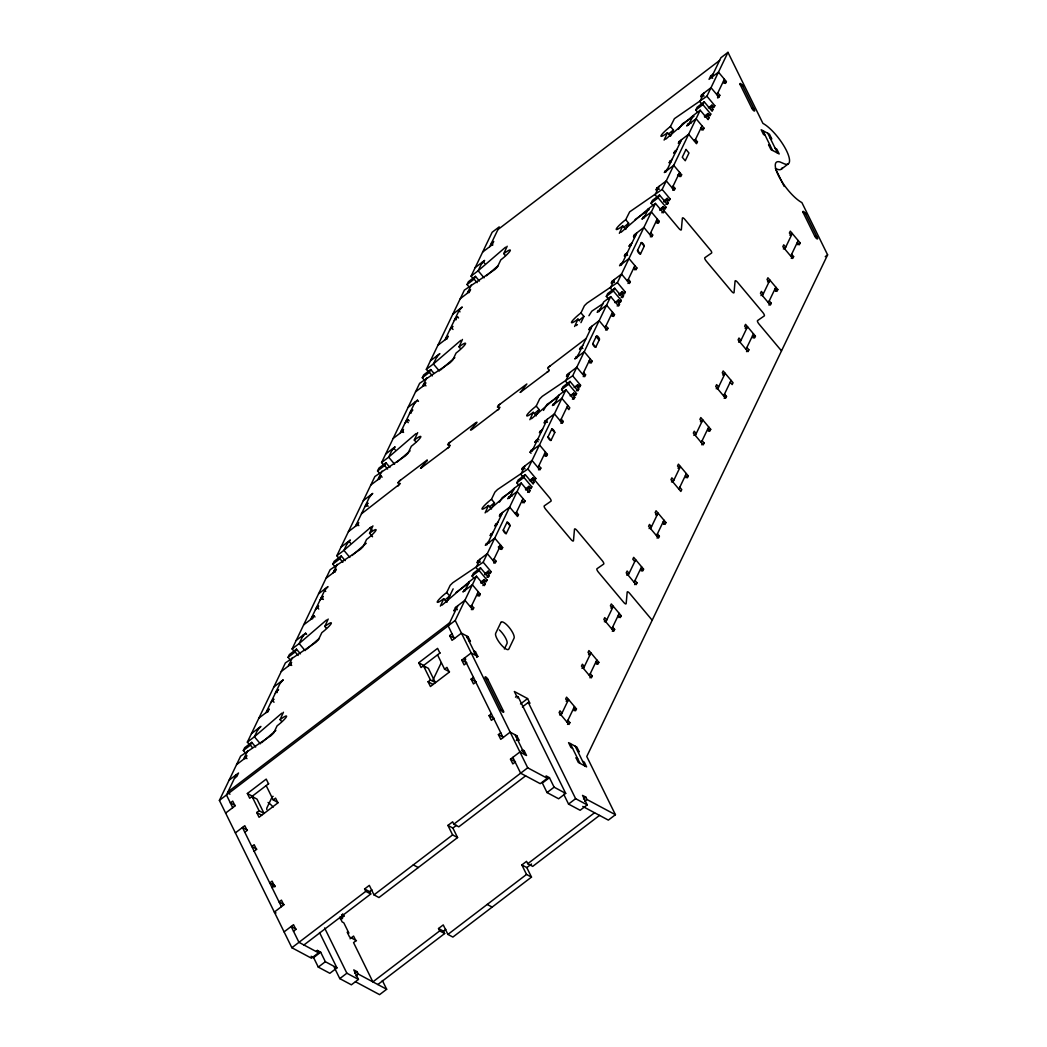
<?xml version="1.0" encoding="UTF-8"?>
<svg xmlns="http://www.w3.org/2000/svg" width="1047" height="1047" viewBox="0 0 1047 1047"><rect width="100%" height="100%" fill="white"/><g stroke="black" fill="none" stroke-linecap="round" stroke-linejoin="round"><path stroke-width="1.5" d="M281.564 721.409L280.072 719.642L283.449 712.235M326.298 628.213L324.819 626.433L328.195 619.039M372.536 536.771L369.565 533.237L372.941 525.843M415.79 441.808L414.311 440.041L417.688 432.633M460.536 348.612L459.057 346.845L462.434 339.437M505.282 255.416L503.803 253.636L507.18 246.241M440.368 606.108L443.745 598.701L446.716 602.234M485.114 512.899L488.491 505.505L491.462 509.038M529.861 419.703L533.237 412.309L536.208 415.842M574.607 326.507L577.983 319.099L579.462 320.879M619.353 233.311L622.729 225.903L625.687 229.437L628.671 223.233L625.713 219.687L629.653 211.86L662.162 189.415L700.194 110.197L708.099 119.633L709.002 117.774L707.026 115.406L707.916 113.547L709.892 115.903L710.782 114.044L702.877 104.608L704.225 101.808L712.13 111.244L713.02 109.385L711.044 107.016L711.947 105.158L713.923 107.514L714.813 105.655L706.908 96.219L727.966 52.35L762.923 123.389A25.913 7.761 52.7 0 1 785.512 148.726A25.913 7.761 52.7 0 1 784.753 163.999L780.067 161.984A25.913 7.761 52.7 0 0 779.308 177.257A25.913 7.761 52.7 0 0 801.897 202.595L827.614 254.853L586.765 756.497L615.427 814.723L608.346 820.115L582.773 806.439M664.099 140.102L667.476 132.707L670.433 136.241L673.417 130.024L670.46 126.491L674.399 118.664L706.908 96.219M316.194 951.33L317.372 950.427L318.537 952.809L311.469 958.201L291.877 947.731L219.386 800.392L240.64 756.13L271.042 735.596L273.647 733.031L277.089 725.846A10.365 1.492 -40 0 0 286.446 716.75A10.365 1.492 -40 0 0 280.072 719.642M245.299 752.885L243.323 750.529L244.671 747.741L251.738 742.336L255.69 747.061M249.33 744.509L247.354 742.14L285.386 662.921L315.788 642.4L318.393 639.822L321.835 632.65A10.365 1.492 -40 0 0 331.192 623.554A10.365 1.492 -40 0 0 324.819 626.433M290.045 659.689L288.069 657.333L289.417 654.532L296.484 649.14L300.437 653.852M294.076 651.299L292.1 648.944L330.132 569.725L360.534 549.204L363.139 546.626L366.581 539.454A10.365 1.492 -40 0 0 375.938 530.345A10.365 1.492 -40 0 0 369.565 533.237M334.791 566.492L332.815 564.137L334.163 561.336L341.23 555.944L345.183 560.655M338.822 558.103L336.846 555.748L374.878 476.529L405.281 456.008L407.885 453.43L411.327 446.258A10.365 1.492 -40 0 0 420.685 437.149A10.365 1.492 -40 0 0 414.311 440.041M379.538 473.296L377.561 470.941L378.909 468.14L385.977 462.735L389.929 467.459M383.568 464.907L381.592 462.552L419.625 383.333L450.027 362.799L452.631 360.233L456.073 353.048A10.365 1.492 -40 0 0 465.431 343.953A10.365 1.492 -40 0 0 459.057 346.845M424.284 380.087L422.307 377.731L423.642 374.944L430.723 369.539L433.694 373.072M428.315 371.711L426.338 369.342L464.371 290.124L494.773 269.603L497.377 267.024L500.819 259.852A10.365 1.492 -40 0 0 510.177 250.757A10.365 1.492 -40 0 0 503.803 253.636M469.03 286.891L467.054 284.535L468.389 281.735L475.469 276.343L479.421 281.054M473.061 278.502L471.085 276.146L492.142 232.277L499.21 226.885L489.708 246.673M236.151 774.806L226.466 795L232.709 807.682M243.611 759.271L247.72 750.725M243.323 750.529L250.403 745.137L251.738 742.336M258.53 728.202L254.421 736.748L247.354 742.14M265.99 712.667L280.897 681.597M288.357 666.075L292.466 657.529M288.069 657.333L295.149 651.941L296.484 649.14M303.277 635.005L299.167 643.552L292.1 648.944M310.737 619.471L325.643 588.401M333.103 572.866L337.199 564.333M332.815 564.137L339.895 558.732L341.23 555.944M348.023 541.809L343.913 550.342L336.846 555.748M355.483 526.275L370.389 495.205M377.849 479.67L381.946 471.124M377.561 470.941L384.642 465.535L385.977 462.735M392.769 448.6L388.659 457.146L381.592 462.552M400.216 433.078L415.136 402.009M422.595 386.474L426.692 377.928M422.307 377.731L429.388 372.339L430.723 369.539M437.515 355.404L433.406 363.95L426.338 369.342M444.962 339.869L459.882 308.813M467.342 293.278L471.438 284.732M467.054 284.535L474.121 279.143L475.469 276.343M482.261 262.208L478.152 270.754L471.085 276.146M236.543 764.663L245.966 757.465L246.87 755.607L244.514 757.4L245.495 758.591M270.689 702.877L273.934 699.226L271.579 701.019M281.29 671.467L290.713 664.269L291.616 662.411L289.26 664.204L290.241 665.382M306.614 634.377L305.632 633.199L302.374 636.864M314.977 616.984L313.982 615.806L313.092 617.678L303.656 624.863M315.435 609.681L318.681 606.017L316.325 607.823M320.055 600.049L323.301 596.384L320.945 598.19L321.939 599.368M347.12 543.668L350.379 540.003L340.942 547.201M348.402 531.667L357.838 524.468L358.728 522.61L356.373 524.403L357.354 525.581M364.801 506.853L368.047 503.188L365.691 504.994L366.686 506.172M382.09 477.183L381.108 476.005L380.205 477.877L370.769 485.075M391.866 450.472L395.125 446.807L385.689 454.005M393.149 438.471L402.585 431.272L403.475 429.414L401.119 431.207L402.1 432.385M404.914 423.289L408.173 419.625L409.168 420.802M418.486 401.381L417.491 400.203L414.246 403.867M415.515 391.866L424.951 384.668L425.854 382.809L423.485 384.602L424.48 385.793M449.66 330.093L452.919 326.428L450.563 328.221M458.534 317.974L457.539 316.796L454.293 320.461M481.358 264.066L484.617 260.402L475.181 267.6M443.745 598.701A10.365 1.492 -40 0 1 437.371 601.593A10.365 1.492 -40 0 1 446.729 592.484L450.171 585.312L452.775 582.734L483.177 562.213L521.21 482.994L529.115 492.43L530.018 490.572L528.041 488.203L528.931 486.345L530.908 488.7L531.811 486.842L523.906 477.406L525.241 474.605L533.145 484.041L534.049 482.183L532.072 479.814L532.962 477.956L549.57 497.77A3.115 0.929 52.7 0 1 550.997 501.186L544.257 505.858A3.115 0.929 52.7 0 0 545.683 509.261L570.995 539.467A3.115 0.929 52.7 0 0 573.468 540.71L574.489 529.219A3.115 0.929 52.7 0 1 576.962 530.463L602.261 560.655A3.115 0.929 52.7 0 1 603.7 564.071L596.96 568.743A3.115 0.929 52.7 0 0 598.387 572.146L623.698 602.352A3.115 0.929 52.7 0 0 626.158 603.596L627.192 592.105A3.115 0.929 52.7 0 1 629.653 593.348L652.189 620.23M488.491 505.505A10.365 1.492 -40 0 1 482.117 508.397A10.365 1.492 -40 0 1 491.475 499.288L494.917 492.116L497.521 489.538L527.924 469.017L565.956 389.798L573.861 399.234L574.764 397.363L572.788 395.007L573.677 393.149L575.654 395.504L576.557 393.633L568.652 384.21L569.987 381.409L577.892 390.845L578.782 388.974L576.818 386.618L577.708 384.759L579.685 387.115L580.575 385.257L572.67 375.821L610.702 296.602L618.607 306.025L619.51 304.167L617.534 301.811L618.424 299.939L620.4 302.308L621.29 300.437L613.385 291.001L614.733 288.213L622.638 297.649L623.528 295.778L621.552 293.422L622.455 291.563L624.431 293.919L625.321 292.048L617.416 282.625L655.448 203.393L663.353 212.829L664.256 210.97L661.887 212.763M533.237 412.309A10.365 1.492 -40 0 1 526.863 415.201A10.365 1.492 -40 0 1 536.221 406.092L539.663 398.92L542.267 396.342L572.67 375.821M577.983 319.099A10.365 1.492 -40 0 1 571.61 321.992A10.365 1.492 -40 0 1 580.967 312.896L584.409 305.711L587.014 303.146L617.416 282.625M446.794 602.064L453.142 588.846M492.116 507.664L494.446 502.822L491.475 499.288M536.862 414.455L539.179 409.626L536.221 406.092M580.941 322.646L583.925 316.43L580.967 312.896M499.432 502.128L502.285 497.6L513.711 489.917M543.485 410.398L547.031 404.404L558.457 396.721M588.924 315.723L591.777 311.195L603.203 303.525M678.417 129.331L682.435 123.821L693.991 116.282M470.561 606.383L471.739 605.48L473.715 607.836L472.812 609.707L464.907 600.271L455.484 607.469L453.835 610.885L456.191 609.092M466.19 588.27L462.931 591.935L472.367 584.736L480.272 594.173L479.382 596.031L477.406 593.675M494.105 558.889L496.082 561.244L495.192 563.103L487.287 553.667L477.851 560.865L476.961 562.736L479.317 560.93L480.298 562.108M489.551 542.856L488.556 541.679L485.311 545.343L494.747 538.145L502.652 547.568L501.749 549.439L499.772 547.084L498.594 547.974M493.255 531.889L490.009 535.554L492.365 533.748M497.888 522.257L494.629 525.921L496.985 524.115M515.307 513.187L516.485 512.284L518.461 514.64L517.558 516.511L509.653 507.075L500.217 514.273L499.327 516.132L501.683 514.339M511.918 496.252L510.936 495.074L507.677 498.738L517.113 491.54L525.018 500.976L524.128 502.835L522.152 500.479M538.852 465.679L540.828 468.048L539.938 469.907L532.033 460.471L522.597 467.669L521.707 469.54L524.063 467.734L525.044 468.912M531.038 453.312L530.057 452.134L533.303 448.469M538.996 439.871L538.001 438.693L534.755 442.358L537.111 440.551L538.093 441.729M542.634 429.061L539.375 432.725L541.731 430.919M561.231 419.088L563.207 421.444L562.304 423.302L554.4 413.879L544.963 421.077L544.074 422.936L546.429 421.13L547.424 422.321M555.682 401.878L552.423 405.542L561.859 398.344L569.764 407.767L568.874 409.639L566.898 407.283M583.598 372.483L585.574 374.839L584.684 376.711L576.779 367.275L567.343 374.473L566.453 376.331L568.809 374.538M578.049 355.273L574.803 358.938L584.226 351.74L592.131 361.176L591.241 363.034L589.265 360.678M582.747 345.484L579.501 349.148L581.857 347.355L582.839 348.533M605.977 325.892L607.954 328.248L607.051 330.106L599.146 320.67L589.71 327.868L588.82 329.74L591.175 327.933M600.428 308.682L597.17 312.333L606.606 305.148L614.51 314.571L613.621 316.443L611.644 314.074M628.344 279.287L630.32 281.643L629.43 283.515L621.525 274.078L612.089 281.277L611.186 283.135L613.555 281.342L614.537 282.52M622.795 262.077L619.549 265.742L628.972 258.544L636.877 267.98L635.987 269.838L634.011 267.482M627.493 252.288L624.248 255.952L626.603 254.159L627.585 255.337M632.113 242.655L628.867 246.32L631.223 244.527M634.547 237.721L633.566 236.53L634.456 234.672L643.892 227.474L651.797 236.91L652.687 235.038L650.711 232.683M645.174 215.473L641.916 219.137L651.352 211.939L659.257 221.375L658.367 223.233L656.39 220.878M673.09 186.091L675.066 188.447L674.176 190.305L666.272 180.882L656.835 188.067L655.932 189.939L658.301 188.133L659.283 189.311M667.541 168.881L664.295 172.546L673.718 165.347L681.623 174.77L680.733 176.642L678.757 174.286L677.579 175.176M672.239 159.092L668.994 162.756L671.349 160.95M676.859 149.459L673.614 153.124L675.969 151.318M694.279 140.39L695.457 139.487L697.433 141.842L696.543 143.714L688.638 134.278L679.202 141.476L678.312 143.334L680.668 141.541M690.902 123.454L689.921 122.277L686.662 125.941L696.098 118.743L704.003 128.179L703.1 130.037L701.124 127.682M717.732 98.012L718.909 97.109L711.005 87.673L701.582 94.871L700.679 96.743L703.047 94.937L704.029 96.115M713.033 74.128L710.677 75.921L709.041 79.336L718.464 72.138L726.369 81.574L725.479 83.446L723.503 81.077M457.84 605.676L448.142 625.857L454.385 638.552M465.3 590.142L469.396 581.595L476.477 576.19L484.381 585.626L485.271 583.768L483.295 581.412L484.185 579.541L486.161 581.896L487.064 580.038L479.16 570.602L480.494 567.814L488.399 577.237L489.302 575.379L487.326 573.023L488.216 571.152L490.192 573.507L491.082 571.649L483.177 562.213M474.055 578.363L472.079 576.007L473.427 573.206L480.494 567.814M480.207 559.072L476.11 567.618L478.086 569.974M487.666 543.537L502.586 512.467M510.033 496.932L514.142 488.399L521.21 482.994M518.802 485.167L516.825 482.798L518.173 480.01L525.241 474.605M524.953 465.876L520.856 474.409L522.833 476.778M532.413 450.341L547.332 419.271M554.779 403.736L558.889 395.19L565.956 389.798M563.548 391.958L561.572 389.602L562.92 386.801L569.987 381.409M569.699 372.667L565.602 381.213L567.579 383.568M577.159 357.145L592.078 326.075M599.525 310.54L603.635 301.994L610.702 296.602M608.294 298.761L606.318 296.406L607.653 293.605L614.733 288.213M614.445 279.47L610.349 288.017L612.325 290.372M621.905 263.936L636.812 232.879M644.271 217.344L648.381 208.798L655.448 203.393M653.04 205.565L651.064 203.21L652.399 200.409L659.479 195.017L667.384 204.44L668.274 202.581L666.298 200.226L667.201 198.354L669.177 200.71L670.067 198.851L662.162 189.415M659.191 186.274L655.095 194.821L657.071 197.176M666.651 170.74L681.558 139.67M689.018 124.135L693.127 115.602L700.194 110.197M697.786 112.369L695.81 110L697.145 107.213L704.225 101.808M703.937 93.078L699.828 101.611L701.804 103.98M711.397 77.543L720.899 57.742L727.966 52.35M219.386 800.392L455.223 620.465L476.477 576.19M651.064 203.21L658.131 197.804L659.479 195.017M503.293 530.031L507.023 522.257A2.33 0.694 52.7 0 1 508.842 523.33A2.33 0.694 52.7 0 1 509.994 525.803L506.264 533.564A2.33 0.694 52.7 0 1 504.445 532.491A2.33 0.694 52.7 0 1 503.293 530.031L506.264 533.564M548.039 436.821L551.769 429.061A2.33 0.694 52.7 0 1 553.588 430.134A2.33 0.694 52.7 0 1 554.74 432.594L551.01 440.368A2.33 0.694 52.7 0 1 549.191 439.295A2.33 0.694 52.7 0 1 548.039 436.821L551.01 440.368M592.785 343.625L596.515 335.865A2.33 0.694 52.7 0 1 598.334 336.938A2.33 0.694 52.7 0 1 599.486 339.398L595.756 347.172A2.33 0.694 52.7 0 1 593.937 346.099A2.33 0.694 52.7 0 1 592.785 343.625L595.756 347.172M637.531 250.429L641.261 242.668A2.33 0.694 52.7 0 1 643.08 243.729A2.33 0.694 52.7 0 1 644.232 246.202L640.502 253.963A2.33 0.694 52.7 0 1 638.683 252.903A2.33 0.694 52.7 0 1 637.531 250.429L640.502 253.963M432.935 680.013L441.232 662.751M470.836 607.352L478.296 591.817M493.216 560.747L500.675 545.212L498.307 547.018M515.582 514.142L523.042 498.621M537.962 467.551L545.422 452.016M560.328 420.946L567.788 405.411M582.708 374.355L590.155 358.82M605.074 327.75L612.534 312.215M627.454 281.146L634.901 265.611M649.821 234.554L657.28 219.019M659.911 210.408L663.17 206.743L665.146 209.099L666.036 207.241L658.131 197.804M672.2 187.95L679.647 172.415M694.567 141.345L702.027 125.823M716.933 94.754L724.393 79.219M534.938 480.311L535.828 478.453L527.924 469.017M530.057 452.134L539.493 444.936L547.398 454.372L546.495 456.243L544.519 453.875M718.909 97.109L719.812 95.251L717.836 92.882L716.658 93.785M504.379 648.996L506.997 643.565A10.365 3.102 52.7 0 0 499.367 629.914M561.087 715.036L568.547 699.501L566.191 701.307M583.454 668.444L590.914 652.909L588.558 654.702M605.833 621.839L613.293 606.305L610.925 608.111M628.2 575.235L635.66 559.7M650.58 528.643L658.04 513.109L655.671 514.902M672.946 482.039L680.406 466.504L678.05 468.31M695.326 435.434L702.786 419.899L700.43 421.692M717.705 388.83L725.152 373.295L722.796 375.101M740.072 342.238L747.532 326.703L745.176 328.496M762.438 295.634L769.898 280.099L767.543 281.905M784.818 249.029L792.278 233.494L789.922 235.3M567.016 722.116L574.476 706.581M589.382 675.511L596.842 659.976M611.762 628.92L619.222 613.385M634.129 582.315L641.589 566.78M656.508 535.711L663.968 520.176M678.875 489.119L686.335 473.584M701.254 442.501L708.714 426.967M723.634 395.91L731.081 380.375M746.001 349.305L753.46 333.771M768.367 302.714L775.827 287.179M790.747 256.109L798.207 240.574M567.906 720.244L569.882 722.613L568.992 724.472L559.111 712.68L560.001 710.821L561.977 713.177L559.622 714.97M567.644 701.372L565.668 699.016L566.571 697.145L576.452 708.937L575.549 710.808L573.573 708.439M590.286 673.653L592.262 676.009L591.359 677.867L581.478 666.075L582.381 664.217L584.357 666.573L582.001 668.379M590.024 654.768L588.048 652.412L588.938 650.553L598.819 662.332L597.929 664.204L595.952 661.848M612.652 627.048L614.628 629.404L613.738 631.276L603.857 619.484L604.747 617.612L606.723 619.981L604.368 621.774M612.39 608.176L610.414 605.807L611.317 603.949L621.198 615.741L620.295 617.599L618.319 615.243M635.032 580.457L637.008 582.813L636.105 584.671L626.224 572.879L627.127 571.021L629.103 573.376L626.747 575.169M634.77 561.572L632.794 559.216L633.684 557.344L643.565 569.136L642.675 571.008L640.699 568.639M657.398 533.852L659.374 536.208L658.484 538.066L648.603 526.288L649.493 524.416L651.47 526.772L649.114 528.578M657.136 514.967L655.16 512.611L656.063 510.753L665.944 522.545L665.041 524.403L663.065 522.047M679.516 468.375L677.54 466.007L678.43 464.148L688.311 475.94L687.421 477.798L685.445 475.443M702.144 440.656L704.121 443.012L703.231 444.87L693.35 433.078L694.24 431.22L696.216 433.576L693.86 435.382M701.883 421.771L699.906 419.415L700.809 417.544L710.691 429.335L709.787 431.207L707.811 428.851M724.524 394.052L726.5 396.407L725.597 398.279L715.716 386.487L716.619 384.615L718.595 386.971L716.227 388.777M746.891 347.447L748.867 349.816L747.977 351.674L738.096 339.882L738.986 338.024L740.962 340.38L738.606 342.173M746.629 328.575L744.653 326.219L745.543 324.348L755.424 336.139L754.534 338.011L752.557 335.642M769.27 300.855L771.246 303.211L770.343 305.07L760.462 293.278L761.365 291.419L763.342 293.775L760.973 295.581M769.008 281.97L767.032 279.614L767.922 277.756L777.803 289.548L776.913 291.406L774.937 289.051M791.637 254.251L793.613 256.607L792.723 258.478L782.842 246.686L783.732 244.815L785.708 247.184L783.352 248.977M791.375 235.379L789.399 233.01L790.289 231.151L800.17 242.943L799.28 244.802L797.304 242.446M426.954 460.772L427.255 459.973L399.352 481.057M498.398 409.285L472.262 429.296C465.274 433.798 482.274 418.525 475.273 423.067L450.354 442.07C443.889 445.459 453.822 444.883 447.396 448.26L420.685 468.375M635.084 219.595L649.245 209.479M456.099 592.393L468.964 583.114M397.781 482.746L400.569 480.063M397.795 482.732L400.373 483.583L361.437 513.841M520.28 392.389L547.005 372.274C553.47 368.871 543.485 369.499 549.95 366.084L586.111 338.495M426.967 460.759L420.528 468.205L421.404 468.022M520.294 392.376L526.85 383.987L500.152 404.077C493.7 407.466 503.633 406.89 497.181 410.28M486.462 275.767L498.372 265.48M693.127 115.602L665.735 139.159M440.525 369.997L454.83 357.655M648.381 208.798L620.989 232.369M396.97 462.172L410.084 450.851M371.305 526.785L343.913 550.342L349.842 557.423M352.028 555.538L366.228 543.288M558.889 395.19L531.496 418.761M306.287 649.598L319.4 638.277M514.142 488.399L486.75 511.957M261.541 742.794L275.845 730.453M469.396 581.595L442.017 605.166M449.176 443.051L450.367 442.07M397.585 486.266L398.776 485.285M498.974 405.058L500.165 404.063M447.383 448.273L448.574 447.291M548.772 367.052L549.963 366.07M546.979 372.287L548.183 371.305M505.544 247.184L478.152 270.754L484.08 277.821M460.798 340.38L433.406 363.95L439.334 371.018M416.052 433.576L388.659 457.146L394.588 464.227M576.243 325.565L577.421 324.622M326.559 619.981L299.167 643.552L305.096 650.619M281.813 713.177L254.421 736.748L260.35 743.815M497.914 229.581L719.603 60.451M482.641 252.065L492.077 244.88L493.713 241.451L491.357 243.257L492.836 245.024M724.014 83.38L726.369 81.574M695.81 110L702.877 104.608M717.457 97.044L719.812 95.251M708.4 107.854L711.947 105.158M709.866 107.92L711.044 107.016M460.261 298.67L469.697 291.472L470.587 289.613L468.231 291.406L469.226 292.584M712.457 107.448L714.813 105.655M711.842 110.275L713.02 109.385M704.382 116.243L707.916 113.547M704.657 117.212L707.026 115.406M708.426 115.837L710.782 114.044M707.824 118.664L709.002 117.774M452.801 314.205L462.237 307.007L458.992 310.671L459.973 311.849M701.647 129.972L704.003 128.179M457.539 316.796L455.183 318.589L456.178 319.767M696.255 142.745L697.433 141.842M437.895 345.274L447.331 338.076L448.221 336.205L445.865 338.011L446.847 339.189M430.435 360.809L439.871 353.611L436.612 357.276M679.267 176.577L681.623 174.77M672.711 190.24L675.066 188.447M663.654 201.063L667.201 198.354M663.942 202.019L666.298 200.226M667.711 200.658L670.067 198.851M665.918 204.374L668.274 202.581M659.636 209.439L663.17 206.743M663.68 209.034L666.036 207.241M408.068 407.401L417.491 400.203M633.566 236.53L635.922 234.737M656.901 223.168L659.257 221.375M409.547 413.657L412.793 409.992L410.437 411.785L411.432 412.976M405.817 421.418L408.173 419.625M650.331 236.844L652.687 235.038M634.521 269.773L636.877 267.98M606.318 296.406L613.385 291.001M627.964 283.449L630.32 281.643M781.298 169.195L788.365 163.803M618.921 294.259L622.455 291.563M381.108 476.005L378.739 477.812L379.734 478.989M619.196 295.215L621.552 293.422M622.965 293.854L625.321 292.048M621.172 297.584L623.528 295.778M614.89 302.648L618.424 299.939M618.934 302.243L621.29 300.437M617.154 305.973L619.51 304.167M363.322 500.597L372.745 493.412L369.499 497.063M612.155 316.377L614.51 314.571M605.585 330.041L607.954 328.248M589.775 362.969L592.131 361.176M561.572 389.602L568.652 384.21M583.218 376.645L585.574 374.839M574.175 387.455L577.708 384.759M326.036 578.271L335.459 571.073L336.362 569.202L333.993 571.008L334.988 572.186M578.219 387.05L580.575 385.257M576.426 390.78L578.782 388.974M570.144 395.845L573.677 393.149M574.188 395.439L576.557 393.633M572.408 399.169L574.764 397.363M318.576 593.806L327.999 586.608L324.753 590.272L325.735 591.45M560.839 423.237L563.207 421.444M797.814 244.736L800.17 242.943M313.982 615.806L311.626 617.612L312.621 618.79M791.257 258.413L793.613 256.607M296.196 640.398L305.632 633.199M545.029 456.178L547.398 454.372M516.825 482.798L523.906 477.406M538.472 469.841L540.828 468.048M775.447 291.341L777.803 289.548M529.429 480.652L532.962 477.956M530.881 480.717L532.072 479.814M825.258 256.646L827.614 254.853M533.473 480.246L535.828 478.453M532.858 483.073L534.049 482.183M525.398 489.041L528.931 486.345M525.686 490.009L528.041 488.203M768.878 305.004L771.246 303.211M529.442 488.635L531.811 486.842M527.662 492.365L530.018 490.572M273.83 687.002L283.266 679.804L280.007 683.469M522.662 502.769L525.018 500.976M275.309 693.258L278.567 689.593L276.199 691.386L277.193 692.564M517.283 515.543L518.461 514.64M753.068 337.945L755.424 336.139M258.91 718.072L268.346 710.874L269.236 709.002L266.88 710.808L267.875 711.986M746.511 351.609L748.867 349.816M251.45 733.607L260.886 726.409L257.627 730.073M500.283 549.374L502.652 547.568M472.079 576.007L479.16 570.602M493.726 563.037L496.082 561.244M484.682 573.848L488.216 571.152M484.957 574.816L487.326 573.023M488.727 573.442L491.082 571.649M486.934 577.172L489.302 575.379M480.652 582.237L484.185 579.541M480.939 583.205L483.295 581.412M724.131 398.213L726.5 396.407M484.696 581.831L487.064 580.038M482.916 585.561L485.271 583.768M229.084 780.198L238.52 773L236.871 776.416L234.515 778.222M477.916 595.965L480.272 594.173M449.634 622.756L227.958 791.885L229.934 794.241M471.346 609.642L473.715 607.836M708.322 431.142L710.691 429.335M468.768 640.555L470.417 641.445L468.074 636.694L461.465 633.147L452.029 640.345L449.687 635.594L452.042 633.801M701.765 444.805L704.121 443.012M252.052 796.466L259.067 810.718L264.027 813.375L257.012 799.123L252.052 796.466L249.696 798.259L247.354 793.508L266.226 779.112L268.555 783.863M423.42 665.709L430.435 679.974L435.395 682.631L428.38 668.366L423.42 665.709L421.064 667.515L418.721 662.764L437.594 648.368L439.923 653.119M225.629 813.074L235.065 805.889L232.722 801.125L230.366 802.931L235.326 805.588M247.354 793.508L252.314 796.165L268.673 783.693M418.721 662.764L423.695 665.421L440.041 652.948M466.897 637.597L468.074 636.694M671.48 481.973L673.849 480.18L671.873 477.825L670.97 479.683L680.851 491.475L681.754 489.603L679.778 487.248M685.955 477.733L688.311 475.94M266.2 785.669L273.215 799.921L275.57 798.128L277.913 802.879L259.041 817.275L256.711 812.524L259.067 810.718M437.567 654.925L444.582 669.177L446.938 667.371L449.281 672.135L430.422 686.518L428.079 681.767L430.435 679.974M235.379 832.875L244.802 825.69L247.144 830.441L244.789 832.234M466.465 663.104L464.109 664.897L461.766 660.147L471.202 652.948L477.825 656.495L476.647 657.398M474.304 652.647L475.482 651.744L477.825 656.495M663.576 524.338L665.944 522.545M475.822 682.107L473.466 683.913L471.124 679.163L473.48 677.357M657.019 538.014L659.374 536.208M254.133 851.25L256.502 849.444L254.159 844.693L251.804 846.486L256.764 849.143M641.209 570.942L643.565 569.136M634.639 584.606L637.008 582.813M493.752 718.543L491.383 720.349L489.054 715.598L491.409 713.792M618.829 617.534L621.198 615.741M515.504 697.158L516.695 696.255L518.344 697.145L565.694 793.377L558.627 798.769L547.031 792.566L542.359 783.064L549.439 777.672L554.112 787.174L565.694 793.377M517.166 698.035L518.344 697.145M272.063 887.673L274.694 885.579A2.33 0.694 52.7 0 1 274.929 886.194M612.273 631.21L614.628 629.404M520.516 703.977L527.583 698.585L529.926 703.335L528.277 702.445L522.374 706.947M516.302 740.465L517.48 739.562L519.129 740.451L516.799 735.701L510.177 732.154L500.741 739.352L498.398 734.601L500.767 732.808M596.463 664.138L598.819 662.332M589.906 677.802L592.262 676.009M515.621 736.604L516.799 735.701M284.09 931.882L293.526 924.684L295.856 929.435L293.5 931.241M515.176 762.111L512.821 763.904L510.491 759.154L519.914 751.955L526.536 755.502L524.194 750.751L522.545 749.861L521.367 750.764M574.096 710.743L576.452 708.937M523.016 751.641L524.194 750.751M567.526 724.406L569.882 722.613M303.918 944.983L370.743 894.007L365.783 891.35L364.605 888.968L369.329 885.369L374.001 894.884L378.962 897.541L457.578 837.561L452.893 828.059L447.933 825.402L452.657 821.803L453.822 824.172L458.782 826.829L525.607 775.853M291.877 947.731L365.783 891.35M453.822 824.172L527.714 767.804L547.293 778.274L540.226 783.666L520.634 773.196L512.847 757.361M364.605 888.968L369.578 891.625L371.934 889.832M452.893 828.059L456.44 825.35M340.301 918.965L343.835 916.269L342.67 913.887M374.001 894.884L452.605 834.904L457.578 837.561M313.603 957.599L320.683 952.194L325.355 961.709L336.938 967.899L329.87 973.304L318.288 967.101L313.603 957.599L311.129 956.264M350.038 938.766L353.572 936.07L355.915 940.821L353.559 942.614L372.876 981.877L439.688 930.901L444.661 933.544L377.836 984.533M318.288 967.101L325.355 961.709M547.031 792.566L554.112 787.174M339.791 978.618L346.871 973.213L358.454 979.416L351.373 984.808L339.791 978.618L334.229 967.284M568.547 804.083L575.628 798.678L587.21 804.881L580.13 810.273L568.547 804.083L563.679 794.176M354.724 973.474L357.092 971.681L358.257 974.05L386.67 989.258L379.59 994.65L355.443 981.733M583.48 798.953L585.836 797.147L587.014 799.528L615.427 814.723M355.901 975.856L358.257 974.05M584.658 801.321L587.014 799.528M439.688 930.901L438.523 928.519L443.247 924.92L447.92 934.421L452.88 937.078L531.496 877.098L526.811 867.597L521.851 864.94L526.562 861.341L527.74 863.723L532.701 866.379L599.525 815.404M527.74 863.723L594.552 812.747M438.523 928.519L443.483 931.176L445.852 929.37M526.811 867.597L531.536 863.997M447.92 934.421L526.523 874.454L531.496 877.098M497.39 407.021L499.969 407.309M450.171 445.302L447.593 444.739M775.343 168.384L777.685 169.405A25.913 7.761 52.7 0 0 782.24 167.808M751.72 108.037L754.206 109.372M765.161 135.364L763.512 134.487L761.169 129.736L769.44 134.16L771.783 138.911L770.134 138.021M770.226 145.664L768.577 144.774L770.919 149.538L779.19 153.961L776.848 149.211L775.199 148.321M814.658 235.955L817.144 237.289M449.687 635.594L454.647 638.251M473.833 650.854L475.482 651.744M465.784 659.23L464.122 658.354L503.097 737.559M461.766 660.147L466.74 662.803M527.583 698.585L514.352 691.504L516.695 696.255M485.376 678.037L487.863 679.372L503.45 711.057A2.33 0.694 52.7 0 1 503.084 712.169A2.33 0.694 52.7 0 1 500.963 709.722L485.376 678.037A2.33 0.694 52.7 0 1 485.743 676.925A2.33 0.694 52.7 0 1 487.863 679.372M471.124 679.163L476.084 681.819M444.582 669.177L449.556 671.834M500.963 709.722L503.45 711.057M572.565 748.291L570.877 747.388L568.573 742.65L576.845 747.074L579.227 751.838L577.538 750.948M577.643 758.578L575.955 757.675L578.324 762.452L586.595 766.875L584.291 762.137L582.603 761.234M428.079 681.767L433.039 684.424M489.054 715.598L494.014 718.255M498.398 734.601L503.371 737.258M549.439 777.672L546.128 775.892L547.293 778.274M585.836 797.147L582.538 795.38L587.21 804.881M510.491 759.154L515.451 761.81M413.303 864.887L418.277 867.544M487.221 904.438L492.182 907.095M273.215 799.921L278.175 802.578M256.711 812.524L261.671 815.168M247.406 830.14L242.446 827.483L281.421 906.689M341.623 914.633L344.097 915.968M342.578 918.651L339.817 917.172L342.133 921.91L343.809 922.813L348.887 933.113L347.198 932.21L349.567 936.973L356.464 940.664M274.694 885.579L269.733 882.922L272.089 881.129L274.419 885.88M284.051 904.595L279.078 901.938L281.447 900.132L283.776 904.883L274.34 912.081L276.002 912.971M296.131 929.147L291.158 926.49L298.958 942.326L318.537 952.809M317.372 950.427L320.683 952.194M357.092 971.681L353.781 969.902L358.454 979.416M710.677 75.921L712.654 78.276M701.582 94.871L702.563 96.049M687.552 124.083L688.546 125.26M679.202 141.476L680.197 142.654M674.504 151.265L675.498 152.443M669.884 160.885L670.865 162.076M665.185 170.674L666.167 171.852M656.835 188.067L657.817 189.258M662.28 208.615L678.875 228.429A3.115 0.929 52.7 0 0 681.348 229.673L682.369 218.182A3.115 0.929 52.7 0 1 684.843 219.412L710.939 250.691A3.115 0.929 52.7 0 1 711.58 253.034L704.84 257.706A3.115 0.929 52.7 0 0 706.267 261.109L731.578 291.315A3.115 0.929 52.7 0 0 734.052 292.558L735.073 281.067A3.115 0.929 52.7 0 1 737.546 282.297L762.857 312.503A3.115 0.929 52.7 0 1 764.284 315.919L757.544 320.591A3.115 0.929 52.7 0 0 758.97 323.994L781.507 350.889M642.806 217.279L643.8 218.457M641.261 242.668L644.232 246.202M634.456 234.672L635.45 235.85M629.757 244.461L630.752 245.639M625.138 254.094L626.132 255.272M724.262 375.166L722.286 372.811L723.176 370.952L733.057 382.744L732.167 384.602L730.191 382.247M620.439 263.87L621.434 265.048M612.089 281.277L613.071 282.454M598.073 310.475L599.054 311.653M589.71 327.868L590.704 329.046M596.149 336.637L599.106 340.17M580.391 347.29L581.386 348.468M575.693 357.079L576.688 358.257M483.714 262.274L484.709 263.451M567.343 374.473L568.325 375.651M474.121 279.143L477.092 282.677M553.326 403.671L554.308 404.849M544.963 421.077L545.958 422.255M551.769 429.061L554.74 432.594M540.265 430.854L541.26 432.031M452.029 328.287L453.011 329.465M535.645 440.486L536.64 441.664M530.947 450.275L531.941 451.453M522.597 467.669L523.579 468.847M429.388 372.339L432.346 375.873M424.951 384.668L425.946 385.859M508.58 496.867L509.562 498.058M507.023 522.257L509.994 525.803M500.217 514.273L501.212 515.451M495.519 524.063L496.514 525.241M407.283 421.483L408.265 422.661M490.899 533.682L491.894 534.86M402.585 431.272L403.566 432.45M486.201 543.472L487.195 544.649M394.222 448.666L395.216 449.844M477.851 560.865L478.845 562.043M384.642 465.535L387.599 469.069M463.834 590.076L464.816 591.254M446.729 592.484L449.7 596.031A10.365 1.492 -40 0 0 445.211 599.761M455.484 607.469L457.369 609.734M367.157 505.06L368.151 506.238M370.128 527.727L372.104 530.083M357.838 524.468L358.82 525.646M349.489 541.875L350.47 543.053M339.895 558.732L342.853 562.278M322.411 598.256L323.405 599.434M317.791 607.888L318.772 609.066M295.149 651.941L298.107 655.474M290.713 664.269L291.707 665.447M273.045 701.084L274.026 702.262M250.403 745.137L252.379 747.493M245.966 757.465L246.961 758.643M767.791 133.27L777.528 153.071M762.831 130.613L772.568 150.415M775.657 169.025L784.229 186.458M575.196 746.184L584.946 765.985M570.235 743.527L579.973 763.328M528.277 702.445L575.628 798.678M466.425 635.804L476.163 655.605M515.137 734.811L524.887 754.612M455.223 620.465L527.714 767.804M423.695 665.421L424.86 667.79M521.851 864.94L526.523 874.454M447.933 825.402L452.605 834.904M443.483 931.176L444.661 933.544M369.578 891.625L370.743 894.007M382.364 980.516L386.67 989.258M324.583 927.93L346.871 973.213M319.531 932.524L336.938 967.899M252.314 796.165L253.492 798.547M740.242 84.715A2.33 0.694 52.7 0 1 740.595 83.59A2.33 0.694 52.7 0 1 742.716 86.037M803.167 212.593A2.33 0.694 52.7 0 1 803.533 211.481A2.33 0.694 52.7 0 1 805.64 213.915M268.045 802.473A10.365 3.102 52.7 0 1 273.136 807.119M266.828 809.54A10.365 3.102 52.7 0 1 266.92 807.852L272.141 796.976A10.365 3.102 52.7 0 1 273.149 796.374M274.955 886.652A2.33 0.694 52.7 0 1 273.791 886.312A2.33 0.694 52.7 0 1 272.207 884.257M579.449 320.16A10.365 1.492 -40 0 1 583.925 316.43M622.729 225.903A10.365 1.492 -40 0 1 616.356 228.796A10.365 1.492 -40 0 1 625.713 219.687M624.182 226.963A10.365 1.492 -40 0 1 628.671 223.233M667.476 132.707A10.365 1.492 -40 0 1 661.102 135.6A10.365 1.492 -40 0 1 670.46 126.491M668.928 133.767A10.365 1.492 -40 0 1 673.417 130.024M489.957 506.565A10.365 1.492 -40 0 1 494.446 502.822M534.703 413.369A10.365 1.492 -40 0 1 539.179 409.626M686.007 149.459L682.278 157.233L685.248 160.767L688.978 153.006L686.007 149.459M500.898 622.442L495.676 633.317A10.365 3.102 52.7 0 0 500.767 644.285A10.365 3.102 52.7 0 0 508.842 649.035L514.064 638.16A10.365 3.102 52.7 0 0 508.973 627.192A10.365 3.102 52.7 0 0 500.898 622.442M742.506 85.605L740.02 84.284L751.929 108.469A2.33 0.694 52.7 0 0 754.049 110.917A2.33 0.694 52.7 0 0 754.416 109.804L742.506 85.605M805.444 213.523L802.97 212.201L814.854 236.36A2.33 0.694 52.7 0 0 816.974 238.808A2.33 0.694 52.7 0 0 817.341 237.682L805.444 213.523"/></g></svg>
